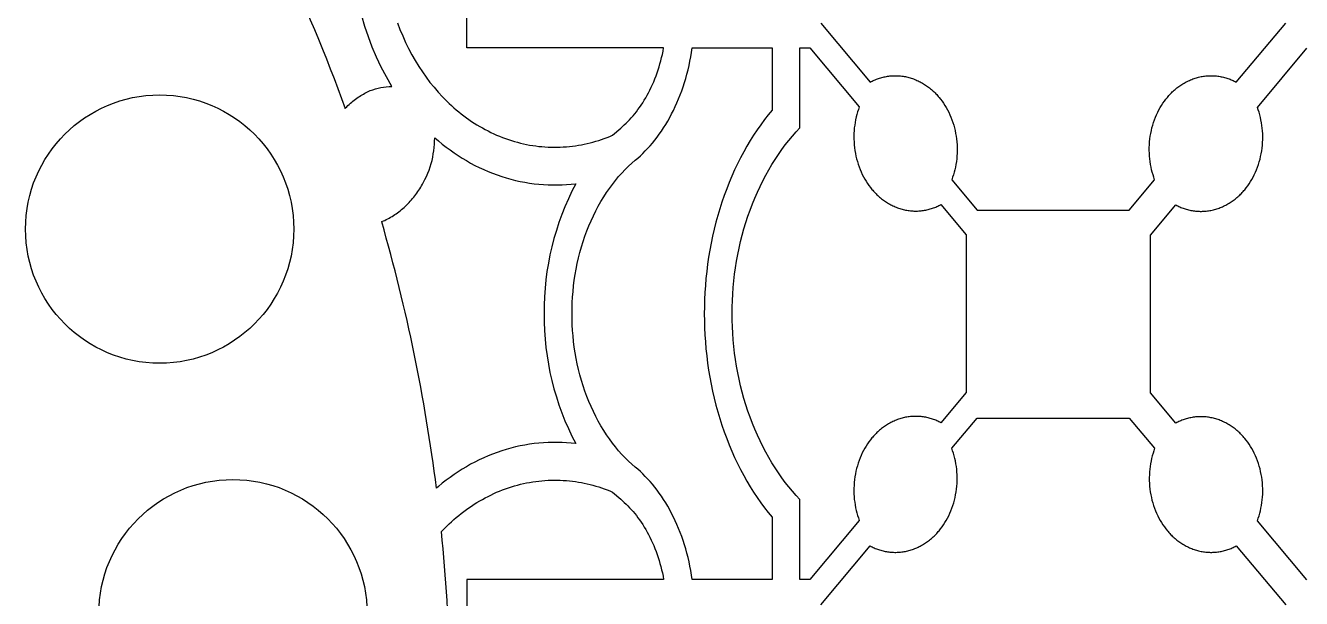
# Model space of a CAD drawing. Extents: x 59271 to 61367, y 41180 to 44085.
# Drawn here: x 60424.5 to 60662.3, y 42971.3 to 43078.1 of the extents above; entities that cross this region are included whole.
import ezdxf

# ---------------------------------------------------------------- set-up
doc = ezdxf.new("R2010")
doc.units = 0
doc.layers.get('0').update_dxf_attribs({"linetype": 'CONTINUOUS'})
doc.layers.add('LAYER_01', color=1, linetype='CONTINUOUS')

msp = doc.modelspace()

# ---------------------------------------------------------------- linework, layer by layer
for points in [[(60493.81, 43078.59), (60494.27, 43077.34), (60494.78, 43076.12), (60495.31, 43074.92), (60495.88, 43073.76), (60496.48, 43072.62), (60497.1, 43071.52), (60497.76, 43070.45), (60498.44, 43069.42), (60499.14, 43068.42), (60499.86, 43067.47), (60500.61, 43066.55), (60501.38, 43065.66), (60502.18, 43064.79), (60503.01, 43063.95), (60503.44, 43063.54), (60503.88, 43063.14), (60504.32, 43062.74), (60504.77, 43062.36), (60505.23, 43061.98), (60505.69, 43061.61), (60506.17, 43061.25), (60506.64, 43060.89), (60507.13, 43060.55), (60507.62, 43060.21), (60508.12, 43059.89), (60508.62, 43059.57), (60509.13, 43059.27), (60509.64, 43058.98), (60510.16, 43058.69), (60510.69, 43058.42), (60511.22, 43058.16), (60511.75, 43057.9), (60512.29, 43057.66), (60512.83, 43057.44), (60513.38, 43057.22), (60513.93, 43057.01), (60514.49, 43056.82), (60515.04, 43056.64), (60515.6, 43056.47), (60516.16, 43056.31), (60516.73, 43056.17), (60517.3, 43056.03), (60517.86, 43055.91), (60518.43, 43055.8), (60519.01, 43055.71), (60519.58, 43055.62), (60520.15, 43055.55), (60520.72, 43055.49), (60521.3, 43055.45), (60521.87, 43055.41), (60522.44, 43055.39), (60523.01, 43055.38), (60523.58, 43055.39), (60524.15, 43055.4), (60524.72, 43055.43), (60525.29, 43055.47), (60525.85, 43055.52), (60526.41, 43055.58), (60526.97, 43055.66), (60527.52, 43055.74), (60528.08, 43055.84), (60528.63, 43055.95), (60529.17, 43056.07), (60529.71, 43056.2), (60530.25, 43056.34), (60530.79, 43056.49), (60531.31, 43056.65), (60531.84, 43056.82), (60532.36, 43057), (60532.87, 43057.19), (60533.38, 43057.4), (60533.89, 43057.61), (60535.41, 43058.96), (60535.74, 43059.25), (60536.08, 43059.55), (60536.41, 43059.86), (60536.74, 43060.18), (60537.06, 43060.52), (60537.39, 43060.87), (60537.71, 43061.24), (60538.02, 43061.61), (60538.33, 43062), (60538.64, 43062.4), (60538.94, 43062.81), (60539.23, 43063.24), (60539.52, 43063.68), (60539.8, 43064.13), (60540.08, 43064.59), (60540.35, 43065.06), (60540.61, 43065.55), (60540.86, 43066.04), (60541.11, 43066.55), (60541.34, 43067.06), (60541.57, 43067.59), (60541.79, 43068.13), (60542, 43068.67), (60542.2, 43069.22), (60542.39, 43069.78), (60542.57, 43070.35), (60542.74, 43070.93), (60542.9, 43071.51), (60543.05, 43072.1), (60543.18, 43072.69), (60543.31, 43073.29), (60543.42, 43073.89), (60506.76, 43073.89), (60506.76, 43117.71, 0.200602)], [(60503.22, 42932.31, 0.038906), (60502, 42983.74), (60502.18, 42983.94), (60503.01, 42984.78), (60503.44, 42985.19), (60503.88, 42985.59), (60504.32, 42985.99), (60504.77, 42986.37), (60505.23, 42986.75), (60505.69, 42987.12), (60506.17, 42987.48), (60506.64, 42987.84), (60507.13, 42988.18), (60507.62, 42988.52), (60508.12, 42988.84), (60508.62, 42989.16), (60509.13, 42989.46), (60509.64, 42989.75), (60510.16, 42990.04), (60510.69, 42990.31), (60511.22, 42990.57), (60511.75, 42990.83), (60512.29, 42991.07), (60512.83, 42991.29), (60513.38, 42991.51), (60513.93, 42991.72), (60514.49, 42991.91), (60515.04, 42992.09), (60515.6, 42992.26), (60516.16, 42992.42), (60516.73, 42992.56), (60517.3, 42992.7), (60517.86, 42992.82), (60518.43, 42992.93), (60519.01, 42993.02), (60519.58, 42993.11), (60520.15, 42993.18), (60520.72, 42993.24), (60521.3, 42993.28), (60521.87, 42993.32), (60522.44, 42993.34), (60523.01, 42993.35), (60523.58, 42993.34), (60524.15, 42993.33), (60524.72, 42993.3), (60525.29, 42993.26), (60525.85, 42993.21), (60526.41, 42993.15), (60526.97, 42993.07), (60527.52, 42992.99), (60528.08, 42992.89), (60528.63, 42992.78), (60529.17, 42992.66), (60529.71, 42992.53), (60530.25, 42992.39), (60530.79, 42992.24), (60531.31, 42992.08), (60531.84, 42991.91), (60532.36, 42991.73), (60532.87, 42991.54), (60533.38, 42991.33), (60533.89, 42991.12), (60535.41, 42989.77), (60535.74, 42989.48), (60536.08, 42989.18), (60536.41, 42988.87), (60536.74, 42988.55), (60537.06, 42988.21), (60537.39, 42987.86), (60537.71, 42987.49), (60538.02, 42987.12), (60538.33, 42986.73), (60538.64, 42986.33), (60538.94, 42985.92), (60539.23, 42985.49), (60539.52, 42985.05), (60539.8, 42984.6), (60540.08, 42984.14), (60540.35, 42983.67), (60540.61, 42983.18), (60540.86, 42982.69), (60541.11, 42982.18), (60541.34, 42981.67), (60541.57, 42981.14), (60541.79, 42980.6), (60542, 42980.06), (60542.2, 42979.51), (60542.39, 42978.95), (60542.57, 42978.38), (60542.74, 42977.8), (60542.9, 42977.22), (60543.05, 42976.63), (60543.18, 42976.04), (60543.31, 42975.44), (60543.42, 42974.84), (60506.76, 42974.84), (60506.76, 42931.02, -0.046177)]]:
    msp.add_lwpolyline(points, format="xyb")
for points in [[(60484.03, 43062.63), (60484.12, 43062.72), (60484.34, 43062.94), (60484.57, 43063.16), (60484.8, 43063.37), (60485.03, 43063.58), (60485.27, 43063.78), (60485.5, 43063.97), (60485.74, 43064.16), (60485.99, 43064.34), (60486.23, 43064.52), (60486.47, 43064.69), (60486.72, 43064.85), (60486.97, 43065.01), (60487.22, 43065.16), (60487.47, 43065.3), (60487.72, 43065.44), (60487.97, 43065.57), (60488.23, 43065.7), (60488.48, 43065.81), (60488.73, 43065.93, -0.091636), (60492.75, 43066.7, -0.159593), (60485.58, 43098.14, -0.116515), (60471.91, 43091.76, -0.023836)], [(60490.86, 43041.5), (60490.9, 43041.52), (60491.18, 43041.64), (60491.45, 43041.76), (60491.72, 43041.89), (60491.99, 43042.03), (60492.26, 43042.17), (60492.53, 43042.32), (60492.79, 43042.48), (60493.06, 43042.65), (60493.32, 43042.82), (60493.57, 43042.99), (60493.83, 43043.17), (60494.08, 43043.36), (60494.33, 43043.56), (60494.57, 43043.76), (60494.81, 43043.96), (60495.05, 43044.18), (60495.29, 43044.39), (60495.52, 43044.62), (60495.75, 43044.84), (60495.97, 43045.08), (60496.19, 43045.32), (60496.4, 43045.56), (60496.61, 43045.81), (60496.82, 43046.06), (60497.02, 43046.31), (60497.22, 43046.57), (60497.41, 43046.84), (60497.6, 43047.11), (60497.78, 43047.38), (60497.95, 43047.65), (60498.13, 43047.93), (60498.29, 43048.21), (60498.46, 43048.49), (60498.61, 43048.78), (60498.91, 43049.36), (60499.19, 43049.95), (60499.45, 43050.54), (60499.68, 43051.14), (60499.9, 43051.75), (60500.09, 43052.35, 0.065359), (60500.74, 43057.15), (60501.43, 43056.56), (60502.14, 43055.98), (60502.86, 43055.42), (60503.6, 43054.87), (60504.34, 43054.35), (60505.1, 43053.84), (60505.87, 43053.35), (60506.65, 43052.89), (60507.44, 43052.44), (60508.24, 43052.01), (60509.05, 43051.61), (60509.87, 43051.23), (60510.7, 43050.87), (60511.54, 43050.54), (60512.38, 43050.22), (60513.23, 43049.93), (60514.08, 43049.67), (60514.94, 43049.43), (60515.8, 43049.21), (60516.67, 43049.02), (60517.53, 43048.85), (60518.4, 43048.71), (60519.27, 43048.59), (60520.15, 43048.49), (60521.02, 43048.42), (60521.89, 43048.37), (60522.76, 43048.35), (60523.62, 43048.35), (60524.49, 43048.37), (60525.34, 43048.42), (60526.2, 43048.49), (60527.05, 43048.59, 0.124595), (60521.13, 43024.36, 0.124595), (60527.05, 43000.14), (60526.2, 43000.24), (60525.34, 43000.31), (60524.49, 43000.36), (60523.62, 43000.38), (60522.76, 43000.38), (60521.89, 43000.36), (60521.02, 43000.31), (60520.15, 43000.24), (60519.27, 43000.14), (60518.4, 43000.02), (60517.53, 42999.88), (60516.67, 42999.71), (60515.8, 42999.52), (60514.94, 42999.3), (60514.08, 42999.06), (60513.23, 42998.8), (60512.38, 42998.51), (60511.54, 42998.19), (60510.7, 42997.86), (60509.87, 42997.5), (60509.05, 42997.12), (60508.24, 42996.72), (60507.44, 42996.29), (60506.65, 42995.84), (60505.87, 42995.38), (60505.1, 42994.89), (60504.34, 42994.38), (60503.6, 42993.86), (60502.86, 42993.31), (60502.14, 42992.75), (60501.43, 42992.17), (60501.07, 42991.86, 0.038324)]]:
    msp.add_lwpolyline(points, format="xyb", close=True)
for points in [[(60572.71, 43078.52), (60581.92, 43067.52), (60582.11, 43067.62), (60582.3, 43067.71), (60582.49, 43067.8), (60582.68, 43067.89), (60582.88, 43067.97), (60583.08, 43068.05), (60583.28, 43068.13), (60583.49, 43068.2), (60583.69, 43068.27), (60583.9, 43068.33), (60584.11, 43068.39), (60584.32, 43068.44), (60584.53, 43068.49), (60584.74, 43068.53), (60584.96, 43068.57), (60585.17, 43068.61), (60585.39, 43068.64), (60585.61, 43068.67), (60585.83, 43068.69), (60586.05, 43068.7), (60586.27, 43068.71), (60586.49, 43068.72), (60586.71, 43068.72), (60586.94, 43068.71), (60587.16, 43068.7), (60587.38, 43068.69), (60587.6, 43068.67), (60587.83, 43068.64), (60588.05, 43068.61), (60588.27, 43068.58), (60588.49, 43068.54), (60588.71, 43068.49), (60588.93, 43068.44), (60589.15, 43068.38), (60589.37, 43068.32), (60589.59, 43068.25), (60589.8, 43068.18), (60590.02, 43068.11), (60590.23, 43068.03), (60590.44, 43067.94), (60590.65, 43067.85), (60590.85, 43067.75), (60591.06, 43067.65), (60591.26, 43067.55), (60591.46, 43067.44), (60591.66, 43067.33), (60591.86, 43067.21), (60592.05, 43067.09), (60592.25, 43066.97), (60592.43, 43066.84), (60592.62, 43066.7), (60592.8, 43066.57), (60592.98, 43066.43), (60593.16, 43066.28), (60593.34, 43066.14), (60593.51, 43065.99), (60593.68, 43065.83), (60593.84, 43065.68), (60594.01, 43065.52), (60594.16, 43065.36), (60594.32, 43065.19), (60594.47, 43065.03), (60594.62, 43064.86), (60594.77, 43064.68), (60595.05, 43064.33), (60595.33, 43063.96), (60595.6, 43063.58), (60595.86, 43063.18), (60596.11, 43062.76), (60596.34, 43062.34), (60596.57, 43061.89), (60596.78, 43061.44), (60596.98, 43060.97), (60597.17, 43060.5), (60597.34, 43060.01), (60597.49, 43059.51), (60597.63, 43059), (60597.76, 43058.49), (60597.86, 43057.97), (60597.95, 43057.45), (60598.03, 43056.92), (60598.08, 43056.39), (60598.12, 43055.86), (60598.14, 43055.32), (60598.14, 43054.79), (60598.13, 43054.26), (60598.1, 43053.74), (60598.05, 43053.22), (60597.99, 43052.7), (60597.91, 43052.19), (60597.82, 43051.69), (60597.71, 43051.2), (60597.59, 43050.72), (60597.45, 43050.24), (60597.3, 43049.78), (60597.14, 43049.33), (60601.87, 43043.68), (60605.66, 43043.68), (60616.05, 43043.68), (60626.44, 43043.68), (60630.23, 43043.68), (60634.96, 43049.33), (60634.79, 43049.78), (60634.65, 43050.24), (60634.51, 43050.72), (60634.39, 43051.2), (60634.28, 43051.69), (60634.19, 43052.19), (60634.11, 43052.7), (60634.04, 43053.22), (60634, 43053.74), (60633.97, 43054.26), (60633.95, 43054.79), (60633.96, 43055.32), (60633.98, 43055.86), (60634.02, 43056.39), (60634.07, 43056.92), (60634.14, 43057.45), (60634.23, 43057.97), (60634.34, 43058.49), (60634.46, 43059), (60634.6, 43059.51), (60634.76, 43060.01), (60634.93, 43060.5), (60635.12, 43060.97), (60635.31, 43061.44), (60635.53, 43061.89), (60635.75, 43062.34), (60635.99, 43062.76), (60636.24, 43063.18), (60636.5, 43063.58), (60636.77, 43063.96), (60637.04, 43064.33), (60637.33, 43064.68), (60637.47, 43064.86), (60637.62, 43065.03), (60637.78, 43065.19), (60637.93, 43065.36), (60638.09, 43065.52), (60638.25, 43065.68), (60638.42, 43065.83), (60638.59, 43065.99), (60638.76, 43066.14), (60638.93, 43066.28), (60639.11, 43066.43), (60639.29, 43066.57), (60639.48, 43066.7), (60639.66, 43066.84), (60639.85, 43066.97), (60640.04, 43067.09), (60640.24, 43067.21), (60640.43, 43067.33), (60640.63, 43067.44), (60640.83, 43067.55), (60641.04, 43067.65), (60641.24, 43067.75), (60641.45, 43067.85), (60641.66, 43067.94), (60641.87, 43068.03), (60642.08, 43068.11), (60642.3, 43068.18), (60642.51, 43068.25), (60642.73, 43068.32), (60642.95, 43068.38), (60643.16, 43068.44), (60643.38, 43068.49), (60643.6, 43068.54), (60643.83, 43068.58), (60644.05, 43068.61), (60644.27, 43068.64), (60644.49, 43068.67), (60644.71, 43068.69), (60644.94, 43068.7), (60645.16, 43068.71), (60645.38, 43068.72), (60645.6, 43068.72), (60645.83, 43068.71), (60646.05, 43068.7), (60646.27, 43068.69), (60646.49, 43068.67), (60646.71, 43068.64), (60646.92, 43068.61), (60647.14, 43068.57), (60647.35, 43068.53), (60647.57, 43068.49), (60647.78, 43068.44), (60647.99, 43068.39), (60648.2, 43068.33), (60648.41, 43068.27), (60648.61, 43068.2), (60648.82, 43068.13), (60649.02, 43068.05), (60649.22, 43067.97), (60649.41, 43067.89), (60649.61, 43067.8), (60649.8, 43067.71), (60649.99, 43067.62), (60650.18, 43067.52), (60659.39, 43078.52)], [(60663.32, 42974.77), (60654.11, 42985.78), (60654.27, 42986.23), (60654.42, 42986.69), (60654.55, 42987.17), (60654.68, 42987.65), (60654.78, 42988.14), (60654.88, 42988.64), (60654.96, 42989.15), (60655.02, 42989.67), (60655.07, 42990.19), (60655.1, 42990.71), (60655.11, 42991.24), (60655.11, 42991.77), (60655.09, 42992.31), (60655.05, 42992.84), (60654.99, 42993.37), (60654.92, 42993.9), (60654.83, 42994.42), (60654.72, 42994.94), (60654.6, 42995.45), (60654.46, 42995.96), (60654.3, 42996.46), (60654.13, 42996.94), (60653.95, 42997.42), (60653.75, 42997.89), (60653.54, 42998.34), (60653.31, 42998.79), (60653.07, 42999.21), (60652.82, 42999.63), (60652.57, 43000.03), (60652.3, 43000.41), (60652.02, 43000.78), (60651.74, 43001.13), (60651.59, 43001.31), (60651.44, 43001.47), (60651.29, 43001.64), (60651.13, 43001.81), (60650.97, 43001.97), (60650.81, 43002.13), (60650.64, 43002.28), (60650.48, 43002.44), (60650.3, 43002.59), (60650.13, 43002.73), (60649.95, 43002.88), (60649.77, 43003.02), (60649.59, 43003.15), (60649.4, 43003.29), (60649.21, 43003.42), (60649.02, 43003.54), (60648.83, 43003.66), (60648.63, 43003.78), (60648.43, 43003.89), (60648.23, 43004), (60648.03, 43004.1), (60647.82, 43004.2), (60647.61, 43004.3), (60647.4, 43004.39), (60647.19, 43004.48), (60646.98, 43004.56), (60646.77, 43004.63), (60646.55, 43004.7), (60646.34, 43004.77), (60646.12, 43004.83), (60645.9, 43004.89), (60645.68, 43004.94), (60645.46, 43004.98), (60645.24, 43005.03), (60645.02, 43005.06), (60644.79, 43005.09), (60644.57, 43005.12), (60644.35, 43005.14), (60644.13, 43005.15), (60643.9, 43005.16), (60643.68, 43005.17), (60643.46, 43005.17), (60643.24, 43005.16), (60643.02, 43005.15), (60642.8, 43005.14), (60642.58, 43005.11), (60642.36, 43005.09), (60642.14, 43005.06), (60641.92, 43005.02), (60641.71, 43004.98), (60641.5, 43004.94), (60641.28, 43004.89), (60641.07, 43004.84), (60640.86, 43004.78), (60640.66, 43004.72), (60640.45, 43004.65), (60640.25, 43004.58), (60640.05, 43004.5), (60639.85, 43004.42), (60639.65, 43004.34), (60639.46, 43004.25), (60639.26, 43004.16), (60639.07, 43004.07), (60638.89, 43003.97), (60634.16, 43009.62), (60634.16, 43024.3), (60634.16, 43038.98), (60638.89, 43044.63), (60639.07, 43044.53), (60639.26, 43044.44), (60639.46, 43044.35), (60639.65, 43044.26), (60639.85, 43044.18), (60640.05, 43044.1), (60640.25, 43044.02), (60640.45, 43043.95), (60640.66, 43043.89), (60640.86, 43043.82), (60641.07, 43043.76), (60641.28, 43043.71), (60641.5, 43043.66), (60641.71, 43043.62), (60641.92, 43043.58), (60642.14, 43043.54), (60642.36, 43043.51), (60642.58, 43043.49), (60642.8, 43043.47), (60643.02, 43043.45), (60643.24, 43043.44), (60643.46, 43043.43), (60643.68, 43043.43), (60643.9, 43043.44), (60644.13, 43043.45), (60644.35, 43043.46), (60644.57, 43043.48), (60644.79, 43043.51), (60645.02, 43043.54), (60645.24, 43043.58), (60645.46, 43043.62), (60645.68, 43043.66), (60645.9, 43043.71), (60646.12, 43043.77), (60646.34, 43043.83), (60646.55, 43043.9), (60646.77, 43043.97), (60646.98, 43044.04), (60647.19, 43044.13), (60647.4, 43044.21), (60647.61, 43044.3), (60647.82, 43044.4), (60648.03, 43044.5), (60648.23, 43044.6), (60648.43, 43044.71), (60648.63, 43044.82), (60648.83, 43044.94), (60649.02, 43045.06), (60649.21, 43045.19), (60649.4, 43045.31), (60649.59, 43045.45), (60649.77, 43045.58), (60649.95, 43045.72), (60650.13, 43045.87), (60650.3, 43046.01), (60650.48, 43046.16), (60650.64, 43046.32), (60650.81, 43046.47), (60650.97, 43046.63), (60651.13, 43046.79), (60651.29, 43046.96), (60651.44, 43047.13), (60651.59, 43047.3), (60651.74, 43047.47), (60652.02, 43047.82), (60652.3, 43048.19), (60652.57, 43048.57), (60652.82, 43048.97), (60653.07, 43049.39), (60653.31, 43049.82), (60653.54, 43050.26), (60653.75, 43050.71), (60653.95, 43051.18), (60654.13, 43051.66), (60654.3, 43052.14), (60654.46, 43052.64), (60654.6, 43053.15), (60654.72, 43053.66), (60654.83, 43054.18), (60654.92, 43054.7), (60654.99, 43055.23), (60655.05, 43055.76), (60655.09, 43056.29), (60655.11, 43056.83), (60655.11, 43057.36), (60655.1, 43057.89), (60655.07, 43058.41), (60655.02, 43058.93), (60654.96, 43059.45), (60654.88, 43059.96), (60654.78, 43060.46), (60654.68, 43060.95), (60654.55, 43061.44), (60654.42, 43061.91), (60654.27, 43062.37), (60654.11, 43062.82), (60663.32, 43073.83)], [(60572.71, 42970.08), (60581.92, 42981.08), (60582.11, 42980.98), (60582.3, 42980.89), (60582.49, 42980.8), (60582.68, 42980.71), (60582.88, 42980.63), (60583.08, 42980.55), (60583.28, 42980.47), (60583.49, 42980.4), (60583.69, 42980.34), (60583.9, 42980.27), (60584.11, 42980.21), (60584.32, 42980.16), (60584.53, 42980.11), (60584.74, 42980.07), (60584.96, 42980.03), (60585.17, 42979.99), (60585.39, 42979.96), (60585.61, 42979.94), (60585.83, 42979.92), (60586.05, 42979.9), (60586.27, 42979.89), (60586.49, 42979.88), (60586.71, 42979.88), (60586.94, 42979.89), (60587.16, 42979.9), (60587.38, 42979.91), (60587.6, 42979.93), (60587.83, 42979.96), (60588.05, 42979.99), (60588.27, 42980.02), (60588.49, 42980.07), (60588.71, 42980.11), (60588.93, 42980.16), (60589.15, 42980.22), (60589.37, 42980.28), (60589.59, 42980.35), (60589.8, 42980.42), (60590.02, 42980.49), (60590.23, 42980.58), (60590.44, 42980.66), (60590.65, 42980.75), (60590.85, 42980.85), (60591.06, 42980.95), (60591.26, 42981.05), (60591.46, 42981.16), (60591.66, 42981.27), (60591.86, 42981.39), (60592.05, 42981.51), (60592.25, 42981.64), (60592.43, 42981.76), (60592.62, 42981.9), (60592.8, 42982.03), (60592.98, 42982.17), (60593.16, 42982.32), (60593.34, 42982.46), (60593.51, 42982.61), (60593.68, 42982.77), (60593.84, 42982.92), (60594.01, 42983.08), (60594.16, 42983.24), (60594.32, 42983.41), (60594.47, 42983.58), (60594.62, 42983.75), (60594.77, 42983.92), (60595.05, 42984.27), (60595.33, 42984.64), (60595.6, 42985.02), (60595.86, 42985.42), (60596.11, 42985.84), (60596.34, 42986.26), (60596.57, 42986.71), (60596.78, 42987.16), (60596.98, 42987.63), (60597.17, 42988.11), (60597.34, 42988.59), (60597.49, 42989.09), (60597.63, 42989.6), (60597.76, 42990.11), (60597.86, 42990.63), (60597.95, 42991.15), (60598.03, 42991.68), (60598.08, 42992.21), (60598.12, 42992.74), (60598.14, 42993.28), (60598.14, 42993.81), (60598.13, 42994.34), (60598.1, 42994.86), (60598.05, 42995.38), (60597.99, 42995.9), (60597.91, 42996.41), (60597.82, 42996.91), (60597.71, 42997.4), (60597.59, 42997.89), (60597.45, 42998.36), (60597.3, 42998.82), (60597.14, 42999.27), (60601.87, 43004.92), (60605.66, 43004.92), (60616.05, 43004.92), (60626.44, 43004.92), (60630.23, 43004.92), (60634.96, 42999.27), (60634.79, 42998.82), (60634.65, 42998.36), (60634.51, 42997.89), (60634.39, 42997.4), (60634.28, 42996.91), (60634.19, 42996.41), (60634.11, 42995.9), (60634.04, 42995.38), (60634, 42994.86), (60633.97, 42994.34), (60633.95, 42993.81), (60633.96, 42993.28), (60633.98, 42992.74), (60634.02, 42992.21), (60634.07, 42991.68), (60634.14, 42991.15), (60634.23, 42990.63), (60634.34, 42990.11), (60634.46, 42989.6), (60634.6, 42989.09), (60634.76, 42988.59), (60634.93, 42988.11), (60635.12, 42987.63), (60635.31, 42987.16), (60635.53, 42986.71), (60635.75, 42986.26), (60635.99, 42985.84), (60636.24, 42985.42), (60636.5, 42985.02), (60636.77, 42984.64), (60637.04, 42984.27), (60637.33, 42983.92), (60637.47, 42983.75), (60637.62, 42983.58), (60637.78, 42983.41), (60637.93, 42983.24), (60638.09, 42983.08), (60638.25, 42982.92), (60638.42, 42982.77), (60638.59, 42982.61), (60638.76, 42982.46), (60638.93, 42982.32), (60639.11, 42982.17), (60639.29, 42982.03), (60639.48, 42981.9), (60639.66, 42981.76), (60639.85, 42981.64), (60640.04, 42981.51), (60640.24, 42981.39), (60640.43, 42981.27), (60640.63, 42981.16), (60640.83, 42981.05), (60641.04, 42980.95), (60641.24, 42980.85), (60641.45, 42980.75), (60641.66, 42980.66), (60641.87, 42980.58), (60642.08, 42980.49), (60642.3, 42980.42), (60642.51, 42980.35), (60642.73, 42980.28), (60642.95, 42980.22), (60643.16, 42980.16), (60643.38, 42980.11), (60643.6, 42980.07), (60643.83, 42980.02), (60644.05, 42979.99), (60644.27, 42979.96), (60644.49, 42979.93), (60644.71, 42979.91), (60644.94, 42979.9), (60645.16, 42979.89), (60645.38, 42979.88), (60645.6, 42979.88), (60645.83, 42979.89), (60646.05, 42979.9), (60646.27, 42979.92), (60646.49, 42979.94), (60646.71, 42979.96), (60646.92, 42979.99), (60647.14, 42980.03), (60647.35, 42980.07), (60647.57, 42980.11), (60647.78, 42980.16), (60647.99, 42980.21), (60648.2, 42980.27), (60648.41, 42980.34), (60648.61, 42980.4), (60648.82, 42980.47), (60649.02, 42980.55), (60649.22, 42980.63), (60649.41, 42980.71), (60649.61, 42980.8), (60649.8, 42980.89), (60649.99, 42980.98), (60650.18, 42981.08), (60659.39, 42970.08)]]:
    msp.add_lwpolyline(points)
for points in [[(60526.34, 43024.36), (60526.35, 43025.39), (60526.38, 43026.43), (60526.44, 43027.47), (60526.53, 43028.51), (60526.63, 43029.56), (60526.77, 43030.6), (60526.93, 43031.65), (60527.11, 43032.69), (60527.32, 43033.73), (60527.56, 43034.76), (60527.82, 43035.79), (60528.1, 43036.8), (60528.41, 43037.81), (60528.75, 43038.8), (60529.11, 43039.78), (60529.49, 43040.74), (60529.89, 43041.69), (60530.32, 43042.62), (60530.77, 43043.52), (60531.24, 43044.41), (60531.73, 43045.27), (60532.24, 43046.11), (60532.77, 43046.92), (60533.31, 43047.71), (60533.87, 43048.47), (60534.44, 43049.2), (60535.03, 43049.9), (60535.63, 43050.58), (60536.25, 43051.22), (60536.87, 43051.84), (60537.5, 43052.42), (60538.14, 43052.97), (60538.61, 43053.37), (60539.08, 43053.79), (60539.54, 43054.23), (60539.99, 43054.69), (60540.44, 43055.16), (60540.89, 43055.66), (60541.33, 43056.17), (60541.76, 43056.7), (60542.19, 43057.25), (60542.6, 43057.82), (60543.01, 43058.4), (60543.41, 43059), (60543.8, 43059.62), (60544.18, 43060.26), (60544.55, 43060.91), (60544.91, 43061.58), (60545.26, 43062.26), (60545.59, 43062.96), (60545.91, 43063.67), (60546.22, 43064.4), (60546.51, 43065.14), (60546.79, 43065.89), (60547.06, 43066.65), (60547.31, 43067.43), (60547.55, 43068.21), (60547.77, 43069), (60547.97, 43069.8), (60548.16, 43070.61), (60548.33, 43071.42), (60548.48, 43072.24), (60548.62, 43073.07), (60548.74, 43073.89), (60563.63, 43073.89), (60563.63, 43062.31), (60562.91, 43061.44), (60562.21, 43060.53), (60561.53, 43059.59), (60560.86, 43058.63), (60560.2, 43057.64), (60559.56, 43056.62), (60558.94, 43055.58), (60558.34, 43054.51), (60557.76, 43053.41), (60557.2, 43052.3), (60556.66, 43051.16), (60556.14, 43050), (60555.65, 43048.82), (60555.17, 43047.62), (60554.72, 43046.4), (60554.3, 43045.17), (60553.9, 43043.92), (60553.52, 43042.66), (60553.17, 43041.39), (60552.85, 43040.1), (60552.55, 43038.81), (60552.28, 43037.51), (60552.03, 43036.2), (60551.81, 43034.89), (60551.62, 43033.57), (60551.45, 43032.25), (60551.31, 43030.93), (60551.2, 43029.61), (60551.11, 43028.29), (60551.05, 43026.98), (60551.01, 43025.67), (60551, 43024.36), (60551.01, 43023.06), (60551.05, 43021.75), (60551.11, 43020.44), (60551.2, 43019.12), (60551.31, 43017.8), (60551.45, 43016.48), (60551.62, 43015.16), (60551.81, 43013.84), (60552.03, 43012.53), (60552.28, 43011.22), (60552.55, 43009.92), (60552.85, 43008.63), (60553.17, 43007.34), (60553.52, 43006.07), (60553.9, 43004.81), (60554.3, 43003.56), (60554.72, 43002.33), (60555.17, 43001.11), (60555.65, 42999.91), (60556.14, 42998.73), (60556.66, 42997.57), (60557.2, 42996.43), (60557.76, 42995.32), (60558.34, 42994.22), (60558.94, 42993.15), (60559.56, 42992.11), (60560.2, 42991.09), (60560.86, 42990.1), (60561.53, 42989.14), (60562.21, 42988.2), (60562.91, 42987.29), (60563.63, 42986.42), (60563.63, 42974.84), (60548.74, 42974.84), (60548.62, 42975.66), (60548.48, 42976.49), (60548.33, 42977.31), (60548.16, 42978.12), (60547.97, 42978.93), (60547.77, 42979.73), (60547.55, 42980.52), (60547.31, 42981.3), (60547.06, 42982.08), (60546.79, 42982.84), (60546.51, 42983.59), (60546.22, 42984.33), (60545.91, 42985.06), (60545.59, 42985.77), (60545.26, 42986.47), (60544.91, 42987.15), (60544.55, 42987.82), (60544.18, 42988.47), (60543.8, 42989.11), (60543.41, 42989.73), (60543.01, 42990.33), (60542.6, 42990.91), (60542.19, 42991.48), (60541.76, 42992.03), (60541.33, 42992.56), (60540.89, 42993.07), (60540.44, 42993.57), (60539.99, 42994.04), (60539.54, 42994.5), (60539.08, 42994.94), (60538.61, 42995.36), (60538.14, 42995.76), (60537.5, 42996.31), (60536.87, 42996.89), (60536.25, 42997.51), (60535.63, 42998.15), (60535.03, 42998.83), (60534.44, 42999.53), (60533.87, 43000.26), (60533.31, 43001.02), (60532.77, 43001.81), (60532.24, 43002.62), (60531.73, 43003.46), (60531.24, 43004.32), (60530.77, 43005.21), (60530.32, 43006.11), (60529.89, 43007.04), (60529.49, 43007.99), (60529.11, 43008.95), (60528.75, 43009.93), (60528.41, 43010.92), (60528.1, 43011.93), (60527.82, 43012.94), (60527.56, 43013.97), (60527.32, 43015), (60527.11, 43016.04), (60526.93, 43017.08), (60526.77, 43018.13), (60526.63, 43019.17), (60526.53, 43020.22), (60526.44, 43021.26), (60526.38, 43022.3), (60526.35, 43023.34)], [(60556.2, 43024.36), (60556.22, 43025.58), (60556.25, 43026.79), (60556.32, 43028.01), (60556.41, 43029.24), (60556.52, 43030.47), (60556.66, 43031.7), (60556.83, 43032.92), (60557.03, 43034.15), (60557.25, 43035.37), (60557.49, 43036.58), (60557.77, 43037.79), (60558.07, 43038.99), (60558.4, 43040.18), (60558.75, 43041.36), (60559.13, 43042.52), (60559.53, 43043.67), (60559.96, 43044.81), (60560.41, 43045.92), (60560.89, 43047.02), (60561.39, 43048.09), (60561.91, 43049.14), (60562.45, 43050.18), (60563.01, 43051.18), (60563.59, 43052.16), (60564.19, 43053.12), (60564.81, 43054.05), (60565.45, 43054.95), (60566.1, 43055.82), (60566.76, 43056.66), (60567.44, 43057.47), (60568.13, 43058.25), (60568.83, 43059), (60568.83, 43073.89), (60570.68, 43073.89), (60579.88, 43062.89), (60579.72, 43062.44), (60579.57, 43061.97), (60579.44, 43061.5), (60579.32, 43061.02), (60579.21, 43060.52), (60579.11, 43060.02), (60579.04, 43059.51), (60578.97, 43059), (60578.93, 43058.48), (60578.9, 43057.95), (60578.88, 43057.42), (60578.89, 43056.89), (60578.91, 43056.36), (60578.95, 43055.83), (60579, 43055.3), (60579.07, 43054.77), (60579.16, 43054.24), (60579.27, 43053.73), (60579.39, 43053.21), (60579.53, 43052.71), (60579.69, 43052.21), (60579.86, 43051.72), (60580.04, 43051.24), (60580.24, 43050.78), (60580.46, 43050.32), (60580.68, 43049.88), (60580.92, 43049.45), (60581.17, 43049.04), (60581.43, 43048.64), (60581.69, 43048.25), (60581.97, 43047.88), (60582.26, 43047.53), (60582.4, 43047.36), (60582.55, 43047.19), (60582.71, 43047.02), (60582.86, 43046.86), (60583.02, 43046.7), (60583.18, 43046.54), (60583.35, 43046.38), (60583.52, 43046.23), (60583.69, 43046.08), (60583.86, 43045.93), (60584.04, 43045.79), (60584.22, 43045.65), (60584.41, 43045.51), (60584.59, 43045.38), (60584.78, 43045.25), (60584.97, 43045.12), (60585.17, 43045), (60585.36, 43044.89), (60585.56, 43044.77), (60585.76, 43044.67), (60585.97, 43044.56), (60586.17, 43044.46), (60586.38, 43044.37), (60586.59, 43044.28), (60586.8, 43044.19), (60587.01, 43044.11), (60587.22, 43044.03), (60587.44, 43043.96), (60587.66, 43043.9), (60587.87, 43043.83), (60588.09, 43043.78), (60588.31, 43043.73), (60588.53, 43043.68), (60588.75, 43043.64), (60588.98, 43043.6), (60589.2, 43043.57), (60589.42, 43043.55), (60589.64, 43043.53), (60589.87, 43043.51), (60590.09, 43043.5), (60590.31, 43043.5), (60590.53, 43043.5), (60590.75, 43043.5), (60590.98, 43043.51), (60591.2, 43043.53), (60591.42, 43043.55), (60591.63, 43043.58), (60591.85, 43043.61), (60592.07, 43043.64), (60592.28, 43043.68), (60592.5, 43043.73), (60592.71, 43043.78), (60592.92, 43043.83), (60593.13, 43043.89), (60593.34, 43043.95), (60593.54, 43044.02), (60593.74, 43044.09), (60593.95, 43044.16), (60594.14, 43044.24), (60594.34, 43044.33), (60594.54, 43044.41), (60594.73, 43044.5), (60594.92, 43044.6), (60595.11, 43044.7), (60599.84, 43039.04), (60599.84, 43024.36), (60599.84, 43009.69), (60595.11, 43004.03), (60594.92, 43004.13), (60594.73, 43004.23), (60594.54, 43004.32), (60594.34, 43004.4), (60594.14, 43004.49), (60593.95, 43004.57), (60593.74, 43004.64), (60593.54, 43004.71), (60593.34, 43004.78), (60593.13, 43004.84), (60592.92, 43004.9), (60592.71, 43004.95), (60592.5, 43005), (60592.28, 43005.05), (60592.07, 43005.09), (60591.85, 43005.12), (60591.63, 43005.15), (60591.42, 43005.18), (60591.2, 43005.2), (60590.98, 43005.22), (60590.75, 43005.23), (60590.53, 43005.23), (60590.31, 43005.23), (60590.09, 43005.23), (60589.87, 43005.22), (60589.64, 43005.2), (60589.42, 43005.18), (60589.2, 43005.16), (60588.98, 43005.13), (60588.75, 43005.09), (60588.53, 43005.05), (60588.31, 43005), (60588.09, 43004.95), (60587.87, 43004.9), (60587.66, 43004.83), (60587.44, 43004.77), (60587.22, 43004.7), (60587.01, 43004.62), (60586.8, 43004.54), (60586.59, 43004.45), (60586.38, 43004.36), (60586.17, 43004.27), (60585.97, 43004.17), (60585.76, 43004.06), (60585.56, 43003.96), (60585.36, 43003.84), (60585.17, 43003.73), (60584.97, 43003.61), (60584.78, 43003.48), (60584.59, 43003.35), (60584.41, 43003.22), (60584.22, 43003.08), (60584.04, 43002.94), (60583.86, 43002.8), (60583.69, 43002.65), (60583.52, 43002.5), (60583.35, 43002.35), (60583.18, 43002.19), (60583.02, 43002.03), (60582.86, 43001.87), (60582.71, 43001.71), (60582.55, 43001.54), (60582.4, 43001.37), (60582.26, 43001.2), (60581.97, 43000.85), (60581.69, 43000.48), (60581.43, 43000.09), (60581.17, 42999.69), (60580.92, 42999.28), (60580.68, 42998.85), (60580.46, 42998.41), (60580.24, 42997.95), (60580.04, 42997.49), (60579.86, 42997.01), (60579.69, 42996.52), (60579.53, 42996.02), (60579.39, 42995.52), (60579.27, 42995), (60579.16, 42994.49), (60579.07, 42993.96), (60579, 42993.43), (60578.95, 42992.9), (60578.91, 42992.37), (60578.89, 42991.84), (60578.88, 42991.31), (60578.9, 42990.78), (60578.93, 42990.25), (60578.97, 42989.73), (60579.04, 42989.22), (60579.11, 42988.71), (60579.21, 42988.21), (60579.32, 42987.71), (60579.44, 42987.23), (60579.57, 42986.76), (60579.72, 42986.29), (60579.88, 42985.84), (60570.68, 42974.84), (60568.83, 42974.84), (60568.83, 42989.73), (60568.13, 42990.48), (60567.44, 42991.26), (60566.76, 42992.07), (60566.1, 42992.91), (60565.45, 42993.78), (60564.81, 42994.68), (60564.19, 42995.61), (60563.59, 42996.57), (60563.01, 42997.55), (60562.45, 42998.55), (60561.91, 42999.59), (60561.39, 43000.64), (60560.89, 43001.71), (60560.41, 43002.81), (60559.96, 43003.92), (60559.53, 43005.06), (60559.13, 43006.21), (60558.75, 43007.37), (60558.4, 43008.55), (60558.07, 43009.74), (60557.77, 43010.94), (60557.49, 43012.15), (60557.25, 43013.36), (60557.03, 43014.58), (60556.83, 43015.81), (60556.66, 43017.03), (60556.52, 43018.26), (60556.41, 43019.49), (60556.32, 43020.72), (60556.25, 43021.94), (60556.22, 43023.15)]]:
    msp.add_lwpolyline(points, close=True)
at = {"layer": 'LAYER_01'}
for centre in [(60449.46, 43040.13), (60463.13, 42968.46)]:
    msp.add_circle(centre, 25, dxfattribs=at)

doc.saveas('drawing.dxf')
